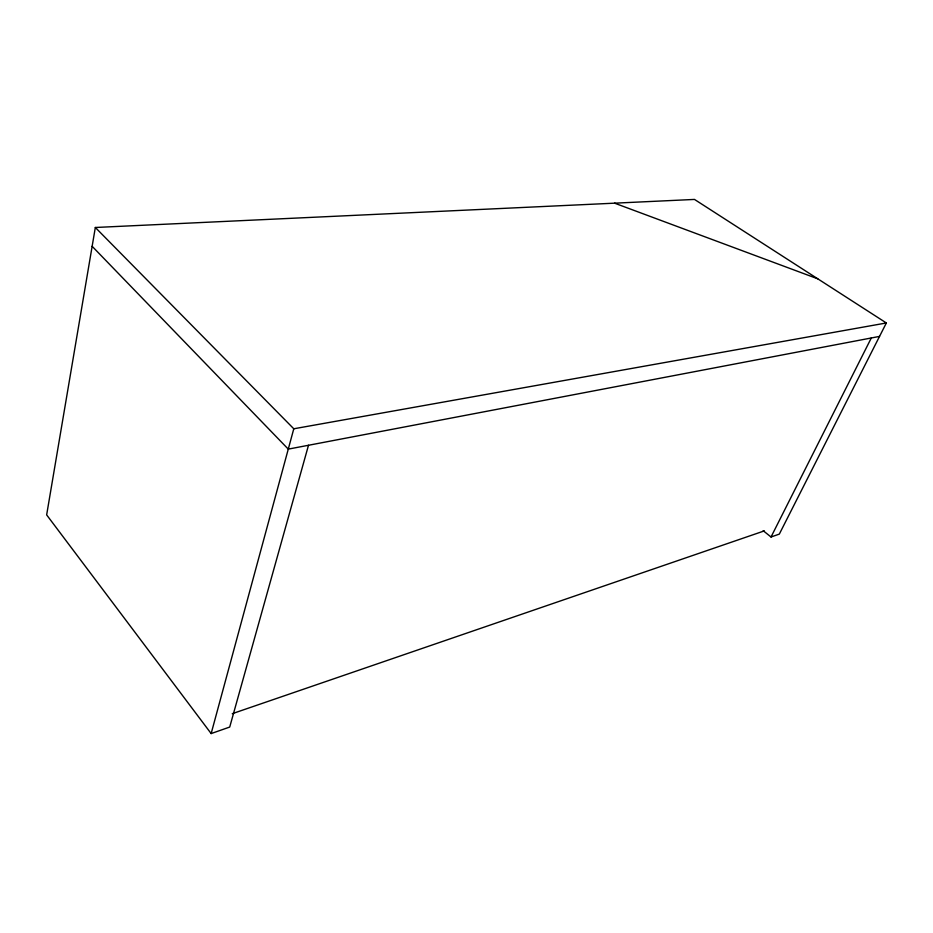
<?xml version="1.0" encoding="UTF-8"?>
<svg xmlns="http://www.w3.org/2000/svg" width="933" height="933" viewBox="0 0 933 933"><rect width="100%" height="100%" fill="white"/><g stroke="black" fill="none" stroke-linecap="round" stroke-linejoin="round"><path stroke-width="1.4" d="M763.194 530.702L771.031 537L779.323 534.096L886.35 322.97L694.49 199.429L95.329 227.489L46.65 514.888L211.15 733.571L229.716 727.052L308.496 445.263M211.15 733.571L293.79 428.783L95.329 227.489M771.031 537L871.305 337.968M232.27 713.687L764.325 530.889M879.539 336.405L288.274 449.123L92.145 246.3M293.79 428.783L886.35 322.97M614.614 203.172L817.798 278.827"/></g></svg>
